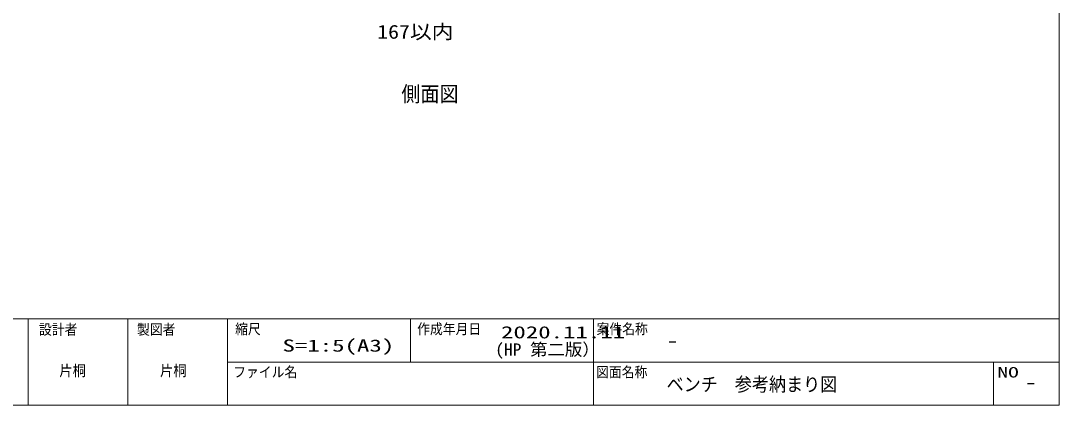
# Model space of a CAD drawing. Units: millimetres, scale not verified. Extents: x -8199 to 8201, y -2963 to 5056.
# Drawn here: x 5079 to 8201, y -2963 to -1806 of the extents above; entities that cross this region are included whole.
import ezdxf
from ezdxf.enums import TextEntityAlignment as Align

# ---------------------------------------------------------------- set-up
doc = ezdxf.new("R2010")
doc.units = ezdxf.units.MM
doc.header["$LTSCALE"] = 20
for name, color, linetype, lineweight in [('0-0_図枠', 7, 'Continuous', 9), ('0-1_一般', 4, 'Continuous', 9), ('0-2_寸法', 7, 'Continuous', 9)]:
    doc.layers.add(name, color=color, linetype=linetype, lineweight=lineweight)
doc.styles.add('ＭＳ ゴシック', font='')
doc.styles.get('ＭＳ ゴシック').set_extended_font_data('MS Gothic')

# ---------------------------------------------------------------- blocks, each defined once
blk = doc.blocks.new('シンボル-35')
at = {"layer": '0-0_図枠', "style": 'ＭＳ ゴシック'}
for s, width, p in [('2020.11.11', 1.5, (70.5, 65.9)), ('(HP 第二版）', 1.05, (-15.3, -192.7))]:
    blk.add_text(s, height=182.8, dxfattribs=dict(at, width=width)).set_placement(p, align=Align.BOTTOM_LEFT)

msp = doc.modelspace()

# ---------------------------------------------------------------- linework, layer by layer
at = {"layer": '0-0_図枠'}
for p, q in [((5100.57, -2702.72), (5100.57, -2962.72)), ((5400.57, -2702.72), (5400.57, -2962.72)), ((5700.57, -2702.72), (5700.57, -2962.72)), ((6250.57, -2832.72), (6250.57, -2702.72)), ((6800.57, -2702.72), (6800.57, -2962.72)), ((5700.57, -2832.72), (6800.57, -2832.72)), ((6800.57, -2832.72), (8200.57, -2832.72)), ((8002.77, -2832.72), (8002.77, -2962.72))]:
    msp.add_line(p, q, dxfattribs=at)
at = {"layer": '0-0_図枠', "color": 5}
for points in [[(200.57, 2497.28), (8200.57, 2497.28), (8200.57, -2702.72), (200.57, -2702.72)], [(200.57, -2702.72), (8200.57, -2702.72), (8200.57, -2962.72), (200.57, -2962.72)]]:
    msp.add_lwpolyline(points, close=True, dxfattribs=at)

# ---------------------------------------------------------------- block references
at = {"layer": '0-0_図枠', "xscale": 0.2, "yscale": 0.2}
msp.add_blockref('シンボル-35', (6508.37, -2785.66), dxfattribs=at)

# ---------------------------------------------------------------- texts
at = {"layer": '0-0_図枠', "color": 1, "style": 'ＭＳ ゴシック', "width": 0.9}
for s, p in [('設計者', (5133.57, -2759.87)), ('製図者', (5428.13, -2759.87)), ('縮尺', (5723.09, -2758.38)), ('作成年月日', (6270.43, -2758.21)), ('案件名称', (6809.76, -2758.05)), ('ファイル名', (5717.48, -2887.71)), ('図面名称', (6808.28, -2888.05))]:
    msp.add_text(s, height=31.38, dxfattribs=at).set_placement(p, align=Align.BOTTOM_LEFT)
at = {"layer": '0-0_図枠', "style": 'ＭＳ ゴシック'}
for s, height, width, p in [('S=1:5(A3)', 36.57, 1.5, (5865.62, -2812.39)), ('-', 36.57, 1.5, (7019.12, -2797.18)), ('片桐', 32.7, 0.9, (5194.51, -2884.76)), ('片桐', 32.7, 0.9, (5497.27, -2884.76)), ('NO', 31.34, 1.5, (8015.01, -2888.66)), (' ベンチ\u3000参考納まり図', 41.79, 0.9, (6994.63, -2933.15)), ('-', 36.57, 1.5, (8096.28, -2922.53))]:
    msp.add_text(s, height=height, dxfattribs=dict(at, width=width)).set_placement(p, align=Align.BOTTOM_LEFT)
at = {"layer": '0-1_一般', "color": 2, "style": 'ＭＳ ゴシック', "width": 0.9}
msp.add_text('側面図', height=46.67, dxfattribs=at).set_placement((6222.98, -2063.29), align=Align.BOTTOM_LEFT)
at = {"layer": '0-2_寸法', "color": 4, "style": 'ＭＳ ゴシック', "width": 1.15}
msp.add_text('167以内', height=41.79, dxfattribs=at).set_placement((6150.44, -1872.35), align=Align.BOTTOM_LEFT)

doc.saveas('drawing.dxf')
